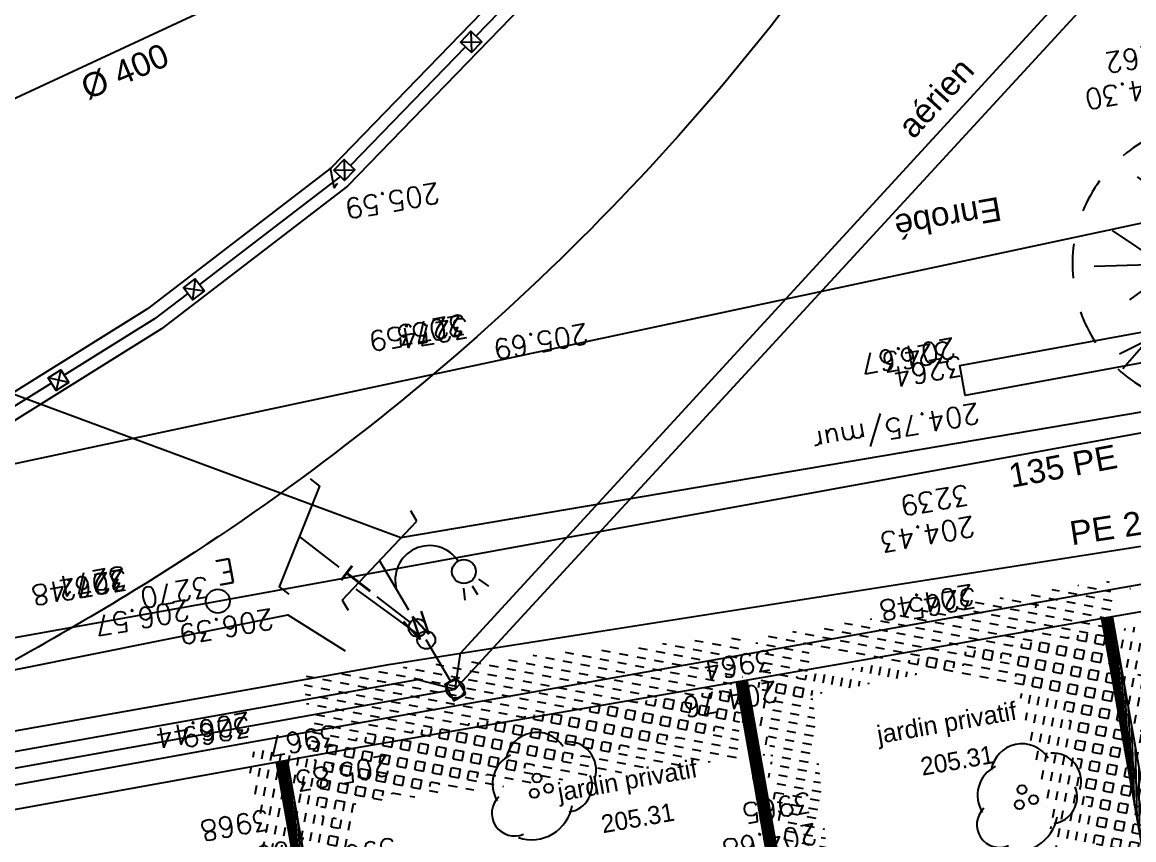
# Model space of a CAD drawing. Extents: x -2313930 to 3286427, y -3858277 to 2572692.
# Drawn here: x 440399 to 459017, y -281344 to -267651 of the extents above; entities that cross this region are included whole.
import ezdxf
from ezdxf.enums import TextEntityAlignment as Align
from ezdxf.lldxf.tags import DXFTag

# ---------------------------------------------------------------- set-up
doc = ezdxf.new("R2010")
doc.units = 0
for name, color, linetype, lineweight in [('_GAZELEC-RESERVATION 2', 132, 'Continuous', 18), ('Fond topo - P', 252, 'Continuous', 50), ('Fond topo - VOI', 252, 'Continuous', 25)]:
    doc.layers.add(name, color=color, linetype=linetype, lineweight=lineweight)
for name, color, linetype in [('AEP_SSL', 252, 'Continuous'), ('CAB_SSL', 252, 'Continuous'), ('EDF_SSL', 252, 'Texte-Electricite'), ('Fond topo - CLO_MUR', 252, 'Continuous'), ('Fond topo - EAU', 252, 'Continuous'), ('Fond topo - EAU_TXT', 252, 'Continuous'), ('Fond topo - EDF', 252, 'Continuous'), ('Fond topo - PTT', 252, 'Continuous'), ('Fond topo - VEG', 252, 'Continuous'), ('Fond topo - VOI_TXT', 252, 'Continuous'), ('Fond topo - Z_500', 252, 'Continuous'), ('GAZ_SSL', 252, 'Texte-GAZ'), ('prlm-VRD', 2, 'Continuous'), ('SA - arbuste', 252, 'Continuous'), ('SA - bât A-B', 252, 'Continuous'), ('SA - béton balayé', 252, 'Continuous'), ('SA - clôture', 252, 'DIVISE2'), ('SA - couvre sol', 252, 'Continuous'), ('SA - haie séparative', 252, 'Continuous'), ('SA - muret béton', 252, 'Continuous'), ('TELECOM_SSL', 252, 'Texte-Telecom'), ('UNITAIRE SSL', 252, 'UNITAIRE')]:
    doc.layers.add(name, color=color, linetype=linetype)
for name, color, linetype, plot in [('Fond topo - N', 252, 'Continuous', False), ('Fond topo - NCACHE', 252, 'Continuous', False), ('Fond topo - ZCACHE', 252, 'Continuous', False)]:
    doc.layers.add(name, color=color, linetype=linetype, plot=plot)
doc.styles.add('2000_ARIAL', font='arial.ttf', dxfattribs={"height": 0.400000006})
doc.styles.add('Arial', font='arial.ttf')
doc.styles.add('Lignes', font='arial.ttf', dxfattribs={"height": 0.35})
doc.styles.add('LignesA', font='arial.ttf', dxfattribs={"height": 0.349999994})
doc.styles.add('SIMPLEX', font='simplex_.ttf', dxfattribs={"height": 1.25})
doc.styles.add('TP-C_Autocad_Standard', font='simplex_.ttf', dxfattribs={"height": 1})
doc.styles.add('Tronçons', font='arial.ttf', dxfattribs={"height": 0.25})
tags = doc.linetypes.add('DIVISE2', pattern=[15.874999761581421, 6.349999904632568, -3.174999952316284, 0, -3.174999952316284, 0, -3.174999952316284]).pattern_tags.tags
tags[14:15] = [DXFTag(74, 4), DXFTag(75, 0), DXFTag(340, '0'), DXFTag(46, 0.0), DXFTag(50, 0.0), DXFTag(44, 0.0), DXFTag(45, 0.0)]
tags[12:13] = [DXFTag(74, 4), DXFTag(75, 0), DXFTag(340, '0'), DXFTag(46, 0.0), DXFTag(50, 0.0), DXFTag(44, 0.0), DXFTag(45, 0.0)]
tags[10:11] = [DXFTag(74, 4), DXFTag(75, 0), DXFTag(340, '0'), DXFTag(46, 0.0), DXFTag(50, 0.0), DXFTag(44, 0.0), DXFTag(45, 0.0)]
tags[8:9] = [DXFTag(74, 4), DXFTag(75, 0), DXFTag(340, '0'), DXFTag(46, 0.0), DXFTag(50, 0.0), DXFTag(44, 0.0), DXFTag(45, 0.0)]
tags[6:7] = [DXFTag(74, 4), DXFTag(75, 0), DXFTag(340, '0'), DXFTag(46, 0.0), DXFTag(50, 0.0), DXFTag(44, 0.0), DXFTag(45, 0.0)]
tags[4:5] = [DXFTag(74, 4), DXFTag(75, 0), DXFTag(340, '0'), DXFTag(46, 0.0), DXFTag(50, 0.0), DXFTag(44, 0.0), DXFTag(45, 0.0)]
tags = doc.linetypes.add('L16', pattern=[0.37500001490116125, 0.300000011920929, -0.07500000298023224]).pattern_tags.tags
tags[6:7] = [DXFTag(74, 4), DXFTag(75, 0), DXFTag(340, '0'), DXFTag(46, 0.0), DXFTag(50, 0.0), DXFTag(44, 0.0), DXFTag(45, 0.0)]
tags[4:5] = [DXFTag(74, 4), DXFTag(75, 0), DXFTag(340, '0'), DXFTag(46, 0.0), DXFTag(50, 0.0), DXFTag(44, 0.0), DXFTag(45, 0.0)]
tags = doc.linetypes.add('Texte-BT', pattern='A,5,-0.25,["BT",Lignes,S=1,R=0,X=0,Y=-0.18],-1.25', length=6.5).pattern_tags.tags
tags[15:16] = [DXFTag(74, 4), DXFTag(75, 0), DXFTag(340, '0'), DXFTag(46, 0.0), DXFTag(50, 0.0), DXFTag(44, 0.0), DXFTag(45, 0.0)]
tags[4:5] = [DXFTag(74, 4), DXFTag(75, 0), DXFTag(340, '0'), DXFTag(46, 0.0), DXFTag(50, 0.0), DXFTag(44, 0.0), DXFTag(45, 0.0)]
tags = doc.linetypes.add('Texte-Electricite', pattern='A,5,-0.25,["ELEC",Lignes,S=1,R=0,X=0,Y=-0.18],-1.25', length=6.5).pattern_tags.tags
tags[15:16] = [DXFTag(74, 4), DXFTag(75, 0), DXFTag(340, '0'), DXFTag(46, 0.0), DXFTag(50, 0.0), DXFTag(44, 0.0), DXFTag(45, 0.0)]
tags[4:5] = [DXFTag(74, 4), DXFTag(75, 0), DXFTag(340, '0'), DXFTag(46, 0.0), DXFTag(50, 0.0), DXFTag(44, 0.0), DXFTag(45, 0.0)]
tags = doc.linetypes.add('Texte-GAZ', pattern='A,5,-0.25,["GAZ",Lignes,S=1,R=0,X=0,Y=-0.18],-1.25', length=6.5).pattern_tags.tags
tags[15:16] = [DXFTag(74, 4), DXFTag(75, 0), DXFTag(340, '0'), DXFTag(46, 0.0), DXFTag(50, 0.0), DXFTag(44, 0.0), DXFTag(45, 0.0)]
tags[4:5] = [DXFTag(74, 4), DXFTag(75, 0), DXFTag(340, '0'), DXFTag(46, 0.0), DXFTag(50, 0.0), DXFTag(44, 0.0), DXFTag(45, 0.0)]
tags = doc.linetypes.add('Texte-MT', pattern='A,5,-0.25,["MT",Lignes,S=1,R=0,X=0,Y=-0.18],-1.25', length=6.5).pattern_tags.tags
tags[15:16] = [DXFTag(74, 4), DXFTag(75, 0), DXFTag(340, '0'), DXFTag(46, 0.0), DXFTag(50, 0.0), DXFTag(44, 0.0), DXFTag(45, 0.0)]
tags[4:5] = [DXFTag(74, 4), DXFTag(75, 0), DXFTag(340, '0'), DXFTag(46, 0.0), DXFTag(50, 0.0), DXFTag(44, 0.0), DXFTag(45, 0.0)]
tags = doc.linetypes.add('Texte-Telecom', pattern='A,5,-0.25,["TEL",Lignes,S=1,R=0,X=0,Y=-0.18],-1.25', length=6.5).pattern_tags.tags
tags[15:16] = [DXFTag(74, 4), DXFTag(75, 0), DXFTag(340, '0'), DXFTag(46, 0.0), DXFTag(50, 0.0), DXFTag(44, 0.0), DXFTag(45, 0.0)]
tags[4:5] = [DXFTag(74, 4), DXFTag(75, 0), DXFTag(340, '0'), DXFTag(46, 0.0), DXFTag(50, 0.0), DXFTag(44, 0.0), DXFTag(45, 0.0)]
tags = doc.linetypes.add('Texte-TelecomA', pattern='A,5,-0.25,["TEL",LignesA,S=1,R=0,X=0,Y=-0.18],-1.25', length=6.5).pattern_tags.tags
tags[15:16] = [DXFTag(74, 4), DXFTag(75, 0), DXFTag(340, '0'), DXFTag(46, 0.0), DXFTag(50, 0.0), DXFTag(44, 0.0), DXFTag(45, 0.0)]
tags[4:5] = [DXFTag(74, 4), DXFTag(75, 0), DXFTag(340, '0'), DXFTag(46, 0.0), DXFTag(50, 0.0), DXFTag(44, 0.0), DXFTag(45, 0.0)]
tags = doc.linetypes.add('UNITAIRE', pattern='A,0.25,-0.2000000029802322,0,-0.2000000029802322,0.25,-0.300000011920929,["UNI",TP-C_Autocad_Standard,S=0.1500000059604645,R=0,X=-0.1,Y=-0.05],-0.449999988079071', length=1.650000095367432).pattern_tags.tags
tags[23:24] = [DXFTag(74, 4), DXFTag(75, 0), DXFTag(340, '0'), DXFTag(46, 0.0), DXFTag(50, 0.0), DXFTag(44, 0.0), DXFTag(45, 0.0)]
tags[12:13] = [DXFTag(74, 4), DXFTag(75, 0), DXFTag(340, '0'), DXFTag(46, 0.0), DXFTag(50, 0.0), DXFTag(44, 0.0), DXFTag(45, 0.0)]
tags[10:11] = [DXFTag(74, 4), DXFTag(75, 0), DXFTag(340, '0'), DXFTag(46, 0.0), DXFTag(50, 0.0), DXFTag(44, 0.0), DXFTag(45, 0.0)]
tags[8:9] = [DXFTag(74, 4), DXFTag(75, 0), DXFTag(340, '0'), DXFTag(46, 0.0), DXFTag(50, 0.0), DXFTag(44, 0.0), DXFTag(45, 0.0)]
tags[6:7] = [DXFTag(74, 4), DXFTag(75, 0), DXFTag(340, '0'), DXFTag(46, 0.0), DXFTag(50, 0.0), DXFTag(44, 0.0), DXFTag(45, 0.0)]
tags[4:5] = [DXFTag(74, 4), DXFTag(75, 0), DXFTag(340, '0'), DXFTag(46, 0.0), DXFTag(50, 0.0), DXFTag(44, 0.0), DXFTag(45, 0.0)]
pattern_1 = [(216.5063332809896, (-277130161.1279894, -473864756.7787022), (14.87279096815364, -20.09477765036497), [])]
pattern_2 = [(349.2763985886067, (-277130152.3634321, -473864750.8052154), (32.26715867605478, 9.155903067109474), [15.0000006, -15.0000006]), (79.27639858860677, (-277130152.3634321, -473864750.8052154), (-9.155903067109474, 32.26715867605478), [15.0000006, -15.0000006])]

# ---------------------------------------------------------------- blocks, each defined once
blk = doc.blocks.new('EAU03')
at = {"ltscale": 2}
blk.add_circle((0, 0), 0.2, dxfattribs=at)
blk = doc.blocks.new('EAU99')
at = {"style": 'SIMPLEX'}
blk.add_text('E', height=0.4, dxfattribs=at).set_placement((0, 0), align=Align.MIDDLE_CENTER)
blk = doc.blocks.new('EDF11')
at = {"ltscale": 2}
for p, q in [((-0.5, 0.5), (-0.426635, 0.255449)), ((0.4266350000000001, 0.255449), (0.5, 0.5))]:
    blk.add_line(p, q, dxfattribs=at)
at = {"ltscale": 2, "flags": 128}
blk.add_lwpolyline([(-0.5, -0.5), (0.5, -0.5), (0.5, 0.5), (-0.5, 0.5)], close=True, dxfattribs=at)
for points in [[(-0.426635, -0.255449), (-0.5, -0.5)], [(0.5, -0.5), (0.4266350000000001, -0.255449)]]:
    blk.add_lwpolyline(points, dxfattribs=at)
blk = doc.blocks.new('EDF02')
at = {"ltscale": 2}
for p, q in [((0.875, 2.75), (0.875, 2.95)), ((-0.875, 2.25), (0.875, 2.75)), ((0, 1.535431), (0, 2.5)), ((-0.875, 2.25), (-0.875, 2.05)), ((0.978086, 1.392164), (0.895804, 1.204402)), ((1.125, 1.349688), (1.125, 1.178214)), ((1.271914, 1.392164), (1.354196, 1.204402)), ((0, 0.15), (0, 0.9586370000000001))]:
    blk.add_line(p, q, dxfattribs=at)
for centre, radius in [((1.125, 1.625), 0.2), ((0, 0), 0.15)]:
    blk.add_circle(centre, radius, dxfattribs=at)
blk.add_arc((0.557686, 1.79611), 0.574625, 2.870977029506814, 166.0535219962534, dxfattribs=at)
at = {"style": 'SIMPLEX'}
blk.add_text('W', height=0.4, dxfattribs=at).set_placement((0, 1.217323), align=Align.MIDDLE_CENTER)
blk = doc.blocks.new('PTOPO')
at = {"layer": 'Fond topo - NCACHE', "style": 'SIMPLEX'}
blk.add_attdef('MAT', text='', height=0.34, dxfattribs=at).set_placement((0.09999999986030161, -0.09999999962747097), align=Align.TOP_LEFT)
at = {"layer": 'Fond topo - ZCACHE', "style": 'SIMPLEX'}
blk.add_attdef('ALT', (0.09999999986030161, 0.09999999962747097), '', height=0.34, dxfattribs=at)
blk = doc.blocks.new('PTT01')
at = {"ltscale": 2}
for p, q in [((0, 1.65831), (0, 2.5)), ((0, 0.15), (0, 0.853597))]:
    blk.add_line(p, q, dxfattribs=at)
at = {"ltscale": 2, "flags": 128}
blk.add_lwpolyline([(0.875, 2.95), (0.875, 2.75), (-0.875, 2.25), (-0.875, 2.05)], dxfattribs=at)
at = {"ltscale": 2}
blk.add_circle((0, 0), 0.15, dxfattribs=at)
at = {"style": 'SIMPLEX'}
blk.add_text('T', height=0.5, dxfattribs=at).set_placement((0.00122, 1.249833), align=Align.MIDDLE_CENTER)
blk = doc.blocks.new('PTT13')
at = {"ltscale": 2, "flags": 128}
blk.add_lwpolyline([(0, 0.15), (0, 1.45)], dxfattribs=at)
at = {"ltscale": 2}
blk.add_circle((0, 0), 0.15, dxfattribs=at)
blk = doc.blocks.new('VEG12')
at = {"ltscale": 2}
for p, q in [((0.01815258799999997, 0.057406781), (0.100441039, 0.47293725)), ((0.05749608, 0.253444298), (0.145517598, 0.414706841)), ((0.037902722, 0.15845596), (-0.06593155700000003, 0.344147082)), ((-0.158788295, 0.086017079), (-0.245985314, 0.284587218)), ((0.04981112299999996, 0.033821695), (0.391570728, 0.285894318)), ((0.143890955, 0.107467204), (0.230033352, 0.253971609)), ((0.2917471699999999, 0.208620217), (0.392372872, 0.233301274)), ((-0.05229389700000003, 0.02983962500000001), (-0.383643778, 0.204631851)), ((-0.25001839, 0.135126714), (-0.3755999820000001, 0.091127132)), ((0.122915307, -0.02992704099999999), (0.317230371, 0.05540147100000001)), ((-0.05265807700000003, -0.029192154), (-0.412380265, -0.256628677)), ((0.057557527, -0.01766878999999999), (0.411943876, -0.08413611500000001)), ((-0.09359106700000003, -0.049762263), (-0.2956446150000001, -0.04653133200000001)), ((0.01825986499999999, -0.057372749), (0.107637982, -0.4128258760000001)), ((0.184132294, -0.04763066399999999), (0.323120213, -0.192805613)), ((-0.151821475, -0.09483882200000002), (-0.2999525240000001, -0.315936062)), ((0.02259491799999996, -0.07955337300000001), (0.001649748999999978, -0.36183712)), ((0.05371548199999998, -0.188497704), (0.197263789, -0.356749422))]:
    blk.add_line(p, q, dxfattribs=at)
for start, end in [(90, 103.8461539085843), (62.30769199853572, 76.15384597947835), (117.6923078993823, 131.5384619204946), (34.61538499867542, 48.46153799321151), (145.3846149358338, 159.2307690506909), (6.923076979206323, 20.76923090842763), (173.0769230068974, 186.9230769931026), (339.2307689837768, 353.0769230207937), (200.7692310571047, 214.6153850641662), (311.5384620067885, 325.3846150013246), (228.4615380795054, 242.3076921006177), (283.8461540205217, 297.6923080014643), (256.1538460914157, 270)]:
    blk.add_arc((0, 0), 0.496982058, start, end, dxfattribs=at)
blk = doc.blocks.new('A$C1F970F0F')
at = {"layer": 'SA - bât A-B'}
h = blk.add_hatch(dxfattribs=at)
h.set_pattern_fill('_USER', color=256, scale=25, angle=-143.4936667190104, style=0, pattern_type=0)
h.set_pattern_definition(pattern_1)
h.paths.add_polyline_path([(-1650.376307402157, 6292.52478415871), (-1632.750306197871, 6295.586272716791), (-1533.338471095921, 5733.537086516871), (-1551.059262827042, 5730.379096731061)])
h = blk.add_hatch(dxfattribs=at)
h.set_pattern_fill('_USER', color=256, scale=25, angle=-143.4936667190104, style=0, pattern_type=0)
h.set_pattern_definition(pattern_1)
h.paths.add_polyline_path([(-2262.227153823379, 6186.304404068795), (-2244.599041303432, 6189.353687182052), (-2144.716659158222, 5624.584236291379), (-2162.437450889343, 5621.42624650557)])
h = blk.add_hatch(dxfattribs=at)
h.set_pattern_fill('_USER', color=256, scale=25, angle=-143.4936667190104, style=0, pattern_type=0)
h.set_pattern_definition(pattern_1)
h.paths.add_polyline_path([(-3032.812801826266, 6052.072284277944), (-3014.971640419207, 6055.302257505834), (-2914.587628027269, 5487.388523602552), (-2932.31287342904, 5484.255525337299)])
at = {"layer": 'SA - béton balayé'}
h = blk.add_hatch(dxfattribs=at)
h.set_pattern_fill('BETON_BALAYE', color=256, scale=49.99999999999999, angle=-10.72360141139323, style=0, pattern_type=2)
h.set_pattern_definition([(349.2763985886067, (-277130161.1279894, -473864756.7787022), (117.3825536141096, 28.65896207176165), [749.9999999999999, -99.99999999999999, 250, -49.99999999999999]), (349.2763985886067, (-277130091.1375459, -473864744.5890418), (-36.75306622226226, 74.64222748057564), [150, -16.5, 299.9999999999999, -37.49999999999999]), (349.2763985886067, (-277130128.6565508, -473864719.6726964), (261.6928111209335, -15.46358973923611), [399.9999999999999, -69.99999999999999, 200, -49.99999999999999])])
edge = h.paths.add_edge_path()
edge.add_line((-3029.358420432381, 2725.663300409979), (-3176.503412120477, 2699.68824411886))
edge.add_line((-3176.503412120477, 2699.68824411886), (-3197.938926788104, 2817.762816654752))
edge.add_line((-3197.938926788104, 2817.762816654752), (-2585.414526747907, 2927.205998263748))
edge.add_line((-2585.414526747906, 2927.205998263748), (-2578.826355698741, 2888.03185968563))
edge.add_line((-2578.826355698741, 2888.03185968563), (-1904.134724859205, 2936.930201529326))
edge.add_line((-1904.134724859205, 2936.930201529326), (-556.7846852388789, 3176.476094804919))
edge.add_arc((-574.2892230096678, 3274.932131851878), 100.0000003678063, 280.0812987824421, 378.0302388281741)
edge.add_arc((1605.009413828708, 4000.887508871435), 2197.033974330638, 193.9407361550014, 198.4415558139132, ccw=False)
edge.add_line((-527.3118890800722, 3471.582166447442), (-688.4548001430187, 4457.417421807394))
edge.add_arc((-1789.293175567613, 4303.567778650573), 1111.537152553589, 7.955943186170549, 45.96465422619263)
edge.add_arc((19.33927830369248, 6251.945001042874), 1547.302139566071, 192.879059078743, 227.9674271135737, ccw=False)
edge.add_line((-1489.03695480859, 5907.060889278498), (-1560.044395075191, 6307.792480241876))
edge.add_line((-1560.044395075191, 6307.792480241875), (-1284.318385454477, 6356.528171834126))
edge.add_line((-1284.318385454477, 6356.528171834125), (-1215.319194815332, 5966.159823136683))
edge.add_arc((19.3392790080029, 6251.94500138343), 1267.302140410601, 193.0326782619799, 228.1653141634967)
edge.add_arc((-1789.293174348239, 4303.567779083163), 1391.537151259583, 7.955943178051314, 46.18746477798038, ccw=False)
edge.add_line((-411.1498586048565, 4496.172671736105), (-275.2797675438888, 3639.964293068523))
edge.add_arc((3153.449018752114, 4499.098145884332), 3534.726590138055, 194.066934089328, 205.9179933813439)
edge.add_arc((1360.60453142281, 3627.843744498979), 1541.393806160593, 205.917993299705, 223.4935397732298)
edge.add_arc((5328.644473156121, 7392.522830198402), 7011.142392459067, 223.4935397712739, 227.6166324867172)
edge.add_line((602.5175779411827, 2213.735113210599), (898.3231051051232, 2004.633868360899))
edge.add_line((898.3231051051231, 2004.633868360899), (847.6940603821262, 1728.843869632567))
edge.add_arc((1998.283496401869, 4025.384621252822), 2568.648569604794, 204.8031901930446, 243.3886814322684, ccw=False)
edge.add_arc((-512.7503180231788, 2859.286821588871), 199.9999996293523, 26.27723080957601, 100.08129874951)
edge.add_line((-547.7593932520969, 3056.198894580915), (-1889.254979973833, 2817.69386697183))
edge.add_line((-1889.254979973833, 2817.69386697183), (-1913.538162964921, 2815.933940840666))
edge.add_line((-1913.538162964921, 2815.933940840666), (-2036.659527240996, 1231.702232686619))
edge.add_line((-2036.659527240996, 1231.702232686619), (-2036.482519291774, 133.7400379066587))
edge.add_arc((-1936.482520511362, 133.7561594007732), 100.0000000799253, 180.0092369357546, 270.0092369145096)
edge.add_line((-1936.466399054336, 33.7561606747783), (-1436.448871649034, 33.83677102289278))
edge.add_line((-1436.448871649034, 33.83677102289275), (-1436.428442326689, -86.1632271734652))
edge.add_line((-1436.42844232669, -86.1632271734652), (-1936.447053287466, -86.24383772407744))
edge.add_arc((-1936.482520706155, 133.7561592480878), 219.9999998311147, 180.0092368832574, 270.00923697005237, ccw=False)
edge.add_line((-2156.482517686297, 133.7206921626651), (-2156.660235340263, 1236.084975973609))
edge.add_line((-2156.660235340263, 1236.084975973609), (-2034.581792946551, 2807.161291871891))
edge.add_line((-2034.581792946552, 2807.16129187189), (-3029.358420432381, 2725.663300409979))
at = {"layer": 'SA - couvre sol'}
h = blk.add_hatch(dxfattribs=at)
h.set_pattern_fill('PELOUSE6', color=256, scale=20.0000003, angle=-10.72360141139323, style=0, pattern_type=2)
h.set_pattern_definition([(349.2763985886067, (-277130161.1279894, -473864756.7787022), (22.32856350872324, 117.9043497231417), [37.5000005625, -202.5000030375]), (79.27639858860677, (-277130147.3110734, -473864759.3953308), (-235.8086994462835, 44.65712701744649), [15.000000225, -105.000001575]), (79.27639858860677, (-277130138.0997961, -473864761.1397498), (-235.8086994462835, 44.65712701744649), [15.000000225, -105.000001575]), (79.27639858860677, (-277130142.7054347, -473864760.2675403), (-235.8086994462835, 44.65712701744649), [18.75000028125, -101.25000151875]), (112.9664661186067, (-277130151.916716, -473864758.5231205), (-191.1515722884832, 280.4658259369293), [12.00000018, -420.7461593111922]), (45.58633105860677, (-277130133.4941673, -473864762.0119574), (22.32856353476547, 117.9043498154048), [12.00000018, -420.7461593111923]), (45.58633105860677, (-277130124.2828801, -473864763.7563783), (22.32856353476547, 117.9043498154048), [26.00000039, -406.6661590999923]), (112.9664661186067, (-277130161.1279894, -473864756.7787022), (-191.1515722884832, 280.4658259369293), [26.00000039, -406.6661590999922]), (349.2763985886067, (-277130073.3609553, -473864750.4999832), (22.32856350872324, 117.9043497231417), [44.42455106636825, -195.5754525336318]), (349.2763985886067, (-277130085.1249766, -473864728.4255323), (22.32856350872324, 117.9043497231417), [82.81008944215131, -56.09585564143782, 43.07431864611476, -58.01973967029608]), (349.2763985886067, (-277130096.7337571, -473864706.3804808), (22.32856350872324, 117.9043497231417), [119.4799495921992, -46.28746189431191, 29.47870124218051, -44.75389087130835]), (349.2763985886067, (-277130108.4191755, -473864684.3209158), (22.32856350872324, 117.9043497231417), [100.4611429069171, -139.5388606930829]), (349.2763985886067, (-277130104.5097786, -473864665.2146754), (22.32856350872324, 117.9043497231417), [65.56973938354608, -174.4302642164539])])
edge = h.paths.add_edge_path()
edge.add_line((-1632.742975582498, 6295.544812236144), (-1560.044395075191, 6307.792480241875))
edge.add_line((-1560.044395075191, 6307.792480241875), (-1489.03695480859, 5907.060889278497))
edge.add_arc((19.33927858444463, 6251.945001274068), 1547.302139910603, 192.8790590847714, 227.9674271115839)
edge.add_arc((-1789.293174050157, 4303.567779405864), 1111.537150936208, 7.955943158439197, 45.96465425536343, ccw=False)
edge.add_line((-688.4548001430188, 4457.417421807394), (-527.3118889386417, 3471.58216556757))
edge.add_arc((1605.009461608266, 4000.887523045971), 2197.034024191142, 193.9407362367347, 198.4415558475564)
edge.add_arc((-574.2892230041205, 3274.93213175604), 100.0000002636742, -79.91870121107519, 18.030237186463182, ccw=False)
edge.add_line((-556.7846852388786, 3176.476094804919), (-1904.134724859205, 2936.930201529326))
edge.add_line((-1904.134724859205, 2936.930201529326), (-2578.826355698741, 2888.03185968563))
edge.add_line((-2578.826355698741, 2888.03185968563), (-2585.414526747907, 2927.205998263748))
edge.add_line((-2585.414526747906, 2927.205998263748), (-2211.215455834145, 2993.726689657081))
edge.add_line((-2211.215455834145, 2993.726689657081), (-2206.564282920079, 2967.62709109135))
edge.add_line((-2206.564282920079, 2967.62709109135), (-1076.313708471887, 3169.047462598764))
edge.add_line((-1076.313708471887, 3169.047462598764), (-1533.723094155923, 5733.468543553034))
edge.add_line((-1533.723094155923, 5733.468543553034), (-1632.742975582498, 6295.544812236144))
at = {"layer": 'SA - haie séparative'}
h = blk.add_hatch(dxfattribs=at)
h.set_pattern_fill('PAVES_EVERGREEN1', color=256, scale=30.0000012, angle=-10.72360141139323, style=0, pattern_type=2)
h.set_pattern_definition(pattern_2)
h.paths.add_polyline_path([(-1619.973523712326, 5718.098028927243), (-1551.059263427424, 5730.379100067538), (-1650.376307402157, 6292.52478415871), (-2244.599041303432, 6189.353687182052), (-2143.976201212991, 5624.716570198178), (-2079.255884489773, 5636.249909301485), (-2163.186105437295, 6130.963281003721), (-1705.455054970488, 6210.436199071914)])
h = blk.add_hatch(dxfattribs=at)
h.set_pattern_fill('PAVES_EVERGREEN1', color=256, scale=30.0000012, angle=-10.72360141139323, style=0, pattern_type=2)
h.set_pattern_definition(pattern_2)
h.paths.add_polyline_path([(-2933.536088477076, 5996.745618392967), (-2250.080451434038, 6117.54573802541), (-2262.227153823379, 6186.304404068795), (-3014.971640419207, 6055.302257505834), (-2913.790116030347, 5487.530646626008), (-2844.975265727826, 5499.794013222509)])
at = {"layer": 'AEP_SSL', "elevation": 9.999999999999998e-08, "flags": 128}
blk.add_lwpolyline([(-10084.93277844263, 5093.930148438846), (-9750.791620834418, 5135.5756579271), (-3128.109925920724, 6321.886190847606), (-538.2744943762264, 6794.667455972196), (-236.899884080834, 9072.411970745992), (154.0690051004237, 9291.318023383576), (2068.234834202161, 10286.47979625637), (4929.096988442494, 11795.62350952535), (5831.943443331371, 12343.47571871864), (5644.547691266249, 12887.93525940639), (4850.760829103805, 13701.34358382695)], dxfattribs=at)
at = {"layer": 'CAB_SSL', "elevation": 9.999999999999998e-08, "flags": 128}
blk.add_lwpolyline([(-10812.15457855182, 5600.426800125627), (-8720.280241838846, 5090.654580446419), (-5742.369525281366, 5634.629537405877), (-2733.176347276875, 6173.938624268192), (-522.7757441125186, 8575.296708000737)], dxfattribs=at)
at = {"layer": 'EDF_SSL', "linetype": 'Texte-BT', "elevation": 9.999999999999998e-08, "flags": 128}
blk.add_lwpolyline([(-10355.65903211059, 43.80952892260893), (-10201.4030772041, 1251.685514822027), (-8720.280241838846, 5090.654580446419), (-8647.88838211094, 5140.669551381001), (-5813.541010319846, 5655.541528388557), (-5754.775129047494, 5632.363405789478), (-5714.151306698284, 5669.525972244278), (-2796.400100172239, 6190.043639552574), (-2733.176347276875, 6173.938624268192), (-2724.610103663505, 6234.621653891018), (-576.9868819294611, 8573.42365167172), (-522.7757441125186, 8575.296708000737), (1439.543237064798, 9649.961943709872), (1486.297190266059, 9780.607536286585), (3247.574149104787, 10693.56387743918), (3311.706751861017, 10686.95005152967), (3338.557006230488, 10734.01793882097), (5093.795445683761, 11622.80777854973), (5197.512327865115, 11601.77622754824)], dxfattribs=at)
at = {"layer": 'EDF_SSL', "linetype": 'Texte-MT', "elevation": 9.999999999999998e-08, "flags": 128}
blk.add_lwpolyline([(-10605.24755893916, -1087.243444949462), (-9871.024919901258, 5454.646601530631), (-9813.117681349795, 5614.486484857796), (-9256.616976485166, 5923.473242253717), (-8799.13613630993, 5646.609576042702), (-8267.576586649942, 5593.500203318741), (-5762.0770564726, 6081.872554389967), (-4183.597292868954, 6396.686264550111), (-3538.986020602817, 6692.687627343169), (-2824.138039855754, 6428.356494820026), (-615.9396546429546, 6802.884084155441), (-262.5046420332196, 8461.235250973023), (-193.4502564723132, 8712.902150223255), (139.2306060843939, 8893.662518143177), (555.9703724045021, 9251.5491897469), (1680.577767184984, 9828.549923444656)], dxfattribs=at)
at = {"layer": 'EDF_SSL', "linetype": 'Texte-MT', "flags": 128}
blk.add_lwpolyline([(-8369.911624552822, 5276.099588330418), (-5994.287512905468, 5699.674866922907), (-3013.422435617031, 6298.709752970984), (-2917.709661664371, 6238.158421745848)], dxfattribs=at)
at = {"layer": 'Fond topo - CLO_MUR', "ltscale": 2, "flags": 128}
for points in [[(-2003.863172001624, 8179.09312694406), (-2143.146781257581, 8006.859912820551), (-2340.457490801653, 7734.345111260913), (-2598.736870191495, 7400.94477901074), (-2940.818727905099, 7047.283403563957), (-3248.706618745416, 6811.131666403891), (-3649.231779602484, 6561.580327596037), (-4000.333884769988, 6403.828417100516), (-4360.873799455749, 6265.710363196761), (-4651.111133599729, 6190.343253154888), (-4768.145301312069, 6168.193959010867)], [(-1971.468451961153, 8153.961829416945), (-2110.578551620566, 7981.92990944472), (-2307.638247469651, 7709.761794522231), (-2567.702785225124, 7374.057087825381), (-2913.458468391917, 7016.597527449509), (-3225.334562164724, 6777.386816169783), (-3629.901569159774, 6525.317163610672), (-3984.586111590528, 6365.955646348328), (-4348.348708452321, 6226.603025633301), (-4642.136565636054, 6150.31393686324), (-5063.688890352264, 6070.53307677527), (-5409.75969773547, 6004.995815004841)], [(-2706.867761985292, 7276.010558587012), (-2706.279411181516, 7240.660115446473)], [(-2724.248808140676, 7258.041161683484), (-2688.898364934626, 7258.629512332673)], [(-2919.169149795631, 7061.179507263913), (-2918.58079904939, 7025.829063944696)], [(-2936.550196100055, 7043.210110199036), (-2901.199752618801, 7043.798461175256)], [(-751.5810655036744, 6874.12250890111), (-1878.8862445505, 6666.019729637296), (-1888.110275614993, 6716.178649698302), (-793.8175083623294, 6917.414848635526)], [(-3168.643643247779, 6861.361987505519), (-3173.265532569412, 6826.310052458958)], [(-3188.480555349642, 6846.146964639331), (-3153.428620467548, 6841.525075325148)], [(-3393.94178784034, 6708.737464855973), (-3401.93985748853, 6674.298666046081)], [(-3380.721423172923, 6687.519030646084), (-3415.160222212795, 6695.517100456311)], [(-5999.626927920504, 5521.547280024518), (-5163.393101620775, 5668.773234621937), (-3462.542645871017, 5974.273767689828), (-2916.536404471398, 6073.123024295499), (-2187.945600606779, 6199.153509733841), (-1340.114493704695, 6346.414657207387), (-608.1887868882077, 6466.260530935136), (-422.7938466876085, 6496.617189049265), (-400.113542786002, 6634.767847988616), (-444.4960558671141, 6647.754240875494), (-461.9684179298831, 6544.07450842962), (-462.9654933432187, 6538.157934671938), (-1194.89120025676, 6418.312061057358), (-1845.115370201808, 6303.349680269662), (-3061.641378804426, 6087.328892188127), (-4159.975300858594, 5888.705770611459), (-4922.787367467585, 5755.253774575041), (-5452.543621078548, 5661.757849989244)]]:
    blk.add_lwpolyline(points, dxfattribs=at)
at = {"layer": 'Fond topo - CLO_MUR', "linetype": 'L16', "ltscale": 2, "flags": 128}
for points in [[(-2517.755674358011, 7472.005436160272), (-2583.219827719748, 7387.500933420226), (-2698.700758356074, 7268.110957501783)], [(-2716.08180449413, 7250.141560689761), (-2908.675051944394, 7051.029005172824)], [(-2926.056098340326, 7033.059608125277), (-2927.138598022344, 7031.940465672415), (-3161.565505824351, 6852.133713958691)], [(-3181.402417908885, 6836.918691184008), (-3237.020590463735, 6794.259241241084), (-3388.443866155585, 6699.913405389991)], [(-3409.662300614685, 6686.693040532799), (-3639.566674337806, 6543.448745832118), (-3640.802704132513, 6542.893391416465)]]:
    blk.add_lwpolyline(points, dxfattribs=at)
at = {"layer": 'Fond topo - CLO_MUR', "ltscale": 2, "flags": 128}
for points in [[(-2706.279411181516, 7240.660115446473), (-2688.898364934626, 7258.629512332673), (-2706.867761985292, 7276.010558587012), (-2724.248808140676, 7258.041161683484)], [(-2918.58079904939, 7025.829063944696), (-2901.199752744965, 7043.798461009574), (-2919.169149795631, 7061.179507263913), (-2936.550196008549, 7043.210110181707)], [(-3153.428620467548, 6841.525075325148), (-3173.265532569412, 6826.310052458958), (-3188.480555349642, 6846.146964639331), (-3168.643643247779, 6861.361987505519)], [(-3380.721423172923, 6687.519030646084), (-3401.93985748853, 6674.298666046081), (-3415.160222212795, 6695.517100456311), (-3393.941787805682, 6708.737465038984)]]:
    blk.add_lwpolyline(points, close=True, dxfattribs=at)
at = {"layer": 'Fond topo - VOI', "ltscale": 2, "flags": 128}
blk.add_lwpolyline([(-1810.126125579658, 7806.729356369272), (-1818.437630922503, 7797.67231953392), (-2147.295724640985, 7358.689701952695, -0.09347702106782851), (-3270.33154037118, 6339.713540967097, -0.0221588329524114), (-3673.738564147064, 6116.107836508872, -0.01218349001893588), (-4159.975300858594, 5888.705770611459)], format="xyb", dxfattribs=at)
at = {"layer": 'GAZ_SSL', "linetype": 'Texte-GAZ', "elevation": 9.999999999999998e-08, "flags": 128}
blk.add_lwpolyline([(-10544.31541955609, 4849.463266287231), (-2844.361894995576, 6215.21841119217), (-619.059840477988, 6565.404650589751), (-558.7307695276991, 6580.824982418972), (-429.4804532838041, 7139.21704900553), (-208.0795472043819, 8868.909145672174), (360.6838398219811, 9157.908141542406), (425.0188701159018, 9327.634198507636), (4535.248673246207, 11485.07622468802), (4713.322312771974, 11477.46920417039), (5559.734467376861, 11914.17321717021), (6091.203610633145, 12178.61605624058), (6292.964946063797, 12126.43026770143), (6627.254129528154, 11179.86214373141), (7472.768662736402, 9124.4680223983), (7947.08689338462, 9062.48922912452), (8070.821797205262, 8793.497098507169), (8796.806101210752, 9110.108422938276), (9553.586430744355, 9252.290517349746)], dxfattribs=at)
at = {"layer": 'SA - arbuste'}
for centre in [(-2596.320885158495, 6025.143899928508), (-2577.027908184055, 6008.169408071542), (-2600.664145096641, 5999.784130132337), (-1783.927007388524, 6005.97737337994), (-1764.634030431414, 5989.002881431468), (-1788.270267326671, 5980.61760358377)]:
    blk.add_circle(centre, 7.5, dxfattribs=at)
at = {"layer": 'SA - arbuste', "ltscale": 0.800000011920929}
for centre, radius, start, end in [((-2596.460757048727, 6049.638307951955), 52.09335999999999, 32.90494436753904, 171.1222226947237), ((-2544.453220329672, 6038.923758430276), 47.1596, 342.9842594908044, 94.63470455183064), ((-1784.066879278756, 6030.471781403387), 52.09335999999999, 32.90494451793248, 171.1222226947237), ((-2616.957048077533, 6015.330456381609), 53.97568, 116.3248627154267, 211.8320558480262), ((-1732.059342559701, 6019.757231881708), 47.1596, 342.9842597590838, 94.63470455183064), ((-1804.563170307563, 5996.163929833041), 53.97568, 116.3248625983236, 211.8320556568809), ((-2548.619700679908, 6012.66997112402), 44.59584, 277.883133485357, 22.28760127864609), ((-1736.225822909936, 5993.503444575452), 44.59584, 277.883133562608, 22.28760147896251), ((-2634.061155635512, 5966.097487820349), 37.90984, 133.2696683756754, 293.7521367712873), ((-2605.022148016871, 5990.333980626742), 68.40896, 251.0377365927819, 350.7437825594993), ((-1821.667277865541, 5946.930961271781), 37.90984, 133.2696688948049, 293.7521365895177), ((-1792.628270224025, 5971.167454073842), 68.40896, 251.0377365793105, 350.7437827194919)]:
    blk.add_arc(centre, radius, start, end, dxfattribs=at)
at = {"layer": 'SA - clôture', "ltscale": 0.1000000014901161, "elevation": 9.999999999999998e-08, "flags": 128}
for points in [[(-1542.198854580827, 5731.958090179816), (-1641.529222113254, 6295.422128779298)], [(-2153.577054963817, 5623.005241339725), (-2253.413097574844, 6187.829045627588)], [(-2923.400833397556, 5485.817938491842), (-3023.892221119963, 6053.687270843971)]]:
    blk.add_lwpolyline(points, dxfattribs=at)
at = {"layer": 'SA - muret béton', "ltscale": 2.539999961853027, "elevation": 9.999999999999998e-08, "flags": 128}
for points in [[(-1650.376307402157, 6292.52478415871), (-1632.750306197871, 6295.586272716791), (-1533.338471095921, 5733.537086516871), (-1551.059262827042, 5730.379096731061)], [(-2262.227153823379, 6186.304404068795), (-2244.599041303432, 6189.353687182052), (-2144.716659158222, 5624.584236291379), (-2162.437450889343, 5621.42624650557)], [(-3032.812801826266, 6052.072284277944), (-3014.971640419207, 6055.302257505834), (-2914.587628027269, 5487.388523602552), (-2932.31287342904, 5484.255525337299)]]:
    blk.add_lwpolyline(points, close=True, dxfattribs=at)
at = {"layer": 'TELECOM_SSL', "linetype": 'Texte-TelecomA', "elevation": 9.999999999999998e-08, "flags": 128}
blk.add_lwpolyline([(-10749.2063741723, 5816.045000263086), (-5732.074706866975, 6068.891438771888), (-1122.78713045016, 7053.278689790898)], dxfattribs=at)
at = {"layer": 'UNITAIRE SSL', "ltscale": 2, "elevation": 9.999999999999998e-08, "flags": 128}
blk.add_lwpolyline([(-11203.91773647134, 7315.685859797379), (-9597.069181515135, 5578.000029566199), (-4253.21502402568, 6800.480356718023), (-825.2436658591316, 8394.239986691146), (171.1164741383718, 9139.45160219944), (980.7416491537941, 9531.509848289672), (2024.282900487725, 10089.44453603433), (2846.979589107878, 10509.95143402664), (3831.564375096907, 11032.01955007647), (4688.744355396339, 11539.16604167907), (5726.983094904664, 12644.47229064644), (4820.214794965383, 13573.50486951124)], dxfattribs=at)
at = {"layer": 'Fond topo - EAU', "ltscale": 2, "xscale": 100, "yscale": 100, "zscale": 100, "rotation": 78.40252969303506}
blk.add_blockref('EAU03', (-3130.927400021604, 6321.566303889952), dxfattribs=at)
at = {"layer": 'Fond topo - EAU_TXT', "ltscale": 2, "xscale": 99.99999999999999, "yscale": 99.99999999999999, "zscale": 99.99999999999999, "rotation": 190.0656205306816}
blk.add_blockref('EAU99', (-3118.083149353601, 6370.793718455777), dxfattribs=at)
at = {"layer": 'Fond topo - EDF', "ltscale": 2}
for name, p, xscale, yscale, zscale, rotation in [('EDF02', (-2733.176347276875, 6173.938624268192), 99.99999999999999, 99.99999999999999, 99.99999999999999, 30.50040472951124), ('EDF11', (-2733.136925042702, 6173.968609976004), 31.4019035954745, 23, 99.99999999999997, 119.6148549347962)]:
    blk.add_blockref(name, p, dxfattribs=dict(at, xscale=xscale, yscale=yscale, zscale=zscale, rotation=rotation))
at = {"layer": 'Fond topo - P', "ltscale": 2}
ref = blk.add_blockref('PTOPO', (-1514.984887795226, 7217.350957897982), dxfattribs=dict(at, xscale=99.99999999999994, yscale=99.99999999999994, zscale=99.99999999999994, rotation=190.0656205306617))
ref.add_attrib('MAT', '3262', dxfattribs={"layer": 'Fond topo - N', "color": 0, "ltscale": 2, "height": 33.99999999999999, "rotation": 190.0656204987762, "style": 'SIMPLEX'}).set_placement((-1526.578729604249, 7225.449280644008), align=Align.TOP_LEFT)
ref.add_attrib('ALT', '204.30', (-1523.083210518376, 7205.757116084626), dxfattribs={"layer": 'Fond topo - Z_500', "color": 0, "ltscale": 2, "height": 33.99999999999999, "rotation": 190.0656204987762, "style": 'SIMPLEX'})
ref = blk.add_blockref('PTOPO', (-2908.87135567606, 7008.35188640485), dxfattribs=dict(at, xscale=99.99999999999999, yscale=99.99999999999999, zscale=99.99999999999999, rotation=190.0656205306616))
ref.add_attrib('MAT', '1', dxfattribs={"layer": 'Fond topo - N', "color": 0, "ltscale": 2, "height": 33.99999999999999, "rotation": 190.0656204987762, "style": 'SIMPLEX'}).set_placement((-2920.465197599466, 7016.450209172539), align=Align.TOP_LEFT)
ref.add_attrib('ALT', '205.59', (-2762.371074219014, 7022.365495845876), dxfattribs={"layer": 'Fond topo - Z_500', "color": 0, "ltscale": 2, "height": 33.99999999999999, "rotation": 190.0656204987762, "style": 'SIMPLEX'})
ref = blk.add_blockref('PTOPO', (-2700.663549386667, 6761.358451840608), dxfattribs=dict(at, xscale=99.99999999999994, yscale=99.99999999999994, zscale=99.99999999999994, rotation=190.0656205306617))
ref.add_attrib('MAT', '3273', dxfattribs={"layer": 'Fond topo - N', "color": 0, "ltscale": 2, "height": 33.99999999999999, "rotation": 190.0656204987762, "style": 'SIMPLEX'}).set_placement((-2712.25739121302, 6769.456774495129), align=Align.TOP_LEFT)
ref.add_attrib('ALT', '205.59', (-2722.348345115161, 6800.512483327362), dxfattribs={"layer": 'Fond topo - Z_500', "color": 0, "ltscale": 2, "height": 33.99999999999999, "rotation": 190.0656204987762, "style": 'SIMPLEX'})
ref = blk.add_blockref('PTOPO', (-2695.413695226338, 6755.578260377545), dxfattribs=dict(at, xscale=99.99999999999994, yscale=99.99999999999994, zscale=99.99999999999994, rotation=190.0656205306617))
ref.add_attrib('MAT', '3274', dxfattribs={"layer": 'Fond topo - N', "color": 0, "ltscale": 2, "height": 33.99999999999999, "rotation": 190.0656204987762, "style": 'SIMPLEX'}).set_placement((-2707.007537092896, 6763.676582944893), align=Align.TOP_LEFT)
ref.add_attrib('ALT', '205.69', (-2513.776488733793, 6786.649872582033), dxfattribs={"layer": 'Fond topo - Z_500', "color": 0, "ltscale": 2, "height": 33.99999999999999, "rotation": 190.0656204987762, "style": 'SIMPLEX'})
ref = blk.add_blockref('PTOPO', (-1888.110275523487, 6716.178649680973), dxfattribs=dict(at, xscale=99.99999999999994, yscale=99.99999999999994, zscale=99.99999999999994, rotation=190.0656205306617))
ref.add_attrib('MAT', '3263', dxfattribs={"layer": 'Fond topo - N', "color": 0, "ltscale": 2, "height": 33.99999999999999, "rotation": 190.0656204987762, "style": 'SIMPLEX'}).set_placement((-1899.70411733251, 6724.276972426999), align=Align.TOP_LEFT)
ref.add_attrib('ALT', '204.67', (-1898.261960826994, 6762.590207377183), dxfattribs={"layer": 'Fond topo - Z_500', "color": 0, "ltscale": 2, "height": 33.99999999999999, "rotation": 190.0656204987762, "style": 'SIMPLEX'})
ref = blk.add_blockref('PTOPO', (-1869.200637910202, 6691.616052194354), dxfattribs=dict(at, xscale=99.99999999999999, yscale=99.99999999999999, zscale=99.99999999999999, rotation=190.0656205306616))
ref.add_attrib('MAT', '3264', dxfattribs={"layer": 'Fond topo - N', "color": 0, "ltscale": 2, "height": 33.99999999999999, "rotation": 190.0656204987762, "style": 'SIMPLEX'}).set_placement((-1880.794479742101, 6699.714374944713), align=Align.TOP_LEFT)
ref.add_attrib('ALT', '204.75/mur', (-1858.265129491068, 6653.379507647318), dxfattribs={"layer": 'Fond topo - Z_500', "color": 0, "ltscale": 2, "height": 33.99999999999999, "rotation": 190.0656204987762, "style": 'SIMPLEX'})
ref = blk.add_blockref('PTOPO', (-1857.839993384506, 6475.545963975685), dxfattribs=dict(at, xscale=99.99999999999994, yscale=99.99999999999994, zscale=99.99999999999994, rotation=190.0656205306617))
ref.add_attrib('MAT', '3239', dxfattribs={"layer": 'Fond topo - N', "color": 0, "ltscale": 2, "height": 33.99999999999999, "rotation": 190.0656204987762, "style": 'SIMPLEX'}).set_placement((-1869.433835216406, 6483.644286726043), align=Align.TOP_LEFT)
ref.add_attrib('ALT', '204.43', (-1865.938316130533, 6463.952122166662), dxfattribs={"layer": 'Fond topo - Z_500', "color": 0, "ltscale": 2, "height": 33.99999999999999, "rotation": 190.0656204987762, "style": 'SIMPLEX'})
ref = blk.add_blockref('PTOPO', (-3270.33154037118, 6339.713540967097), dxfattribs=dict(at, xscale=99.99999999999994, yscale=99.99999999999994, zscale=99.99999999999994, rotation=190.0656205306617))
ref.add_attrib('MAT', '3271', dxfattribs={"layer": 'Fond topo - N', "color": 0, "ltscale": 2, "height": 33.99999999999999, "rotation": 190.0656204987762, "style": 'SIMPLEX'}).set_placement((-3281.925382237738, 6347.811863534444), align=Align.TOP_LEFT)
ref.add_attrib('ALT', '206.48', (-3287.577520350976, 6375.092022721031), dxfattribs={"layer": 'Fond topo - Z_500', "color": 0, "ltscale": 2, "height": 33.99999999999999, "rotation": 190.0656204987762, "style": 'SIMPLEX'})
ref = blk.add_blockref('PTOPO', (-3267.61093329819, 6333.31059441493), dxfattribs=dict(at, xscale=99.99999999999994, yscale=99.99999999999994, zscale=99.99999999999994, rotation=190.0656205306617))
ref.add_attrib('MAT', '3272', dxfattribs={"layer": 'Fond topo - N', "color": 0, "ltscale": 2, "height": 33.99999999999999, "rotation": 190.0656204987762, "style": 'SIMPLEX'}).set_placement((-3279.20477513009, 6341.408917165289), align=Align.TOP_LEFT)
ref.add_attrib('ALT', '206.57', (-3181.614096467232, 6323.974683245935), dxfattribs={"layer": 'Fond topo - Z_500', "color": 0, "ltscale": 2, "height": 33.99999999999999, "rotation": 190.0656204987762, "style": 'SIMPLEX'})
ref = blk.add_blockref('PTOPO', (-3130.927400021604, 6321.566303889952), dxfattribs=dict(at, xscale=99.99999999999994, yscale=99.99999999999994, zscale=99.99999999999994, rotation=190.0656205306617))
ref.add_attrib('MAT', '3270', dxfattribs={"layer": 'Fond topo - N', "color": 0, "ltscale": 2, "height": 33.99999999999999, "rotation": 190.0656204987762, "style": 'SIMPLEX'}).set_placement((-3142.521241853503, 6329.66462664031), align=Align.TOP_LEFT)
ref.add_attrib('ALT', '206.39', (-3040.552339257577, 6309.056186079515), dxfattribs={"layer": 'Fond topo - Z_500', "color": 0, "ltscale": 2, "height": 33.99999999999999, "rotation": 190.0656204987762, "style": 'SIMPLEX'})
ref = blk.add_blockref('PTOPO', (-1845.115370201808, 6303.349680269662), dxfattribs=dict(at, xscale=99.99999999999994, yscale=99.99999999999994, zscale=99.99999999999994, rotation=190.0656205306617))
ref.add_attrib('MAT', '3265', dxfattribs={"layer": 'Fond topo - N', "color": 0, "ltscale": 2, "height": 33.99999999999999, "rotation": 190.0656204987762, "style": 'SIMPLEX'}).set_placement((-1856.709212068366, 6311.448002837009), align=Align.TOP_LEFT)
ref.add_attrib('ALT', '204.48', (-1867.385187519225, 6349.758389709496), dxfattribs={"layer": 'Fond topo - Z_500', "color": 0, "ltscale": 2, "height": 33.99999999999999, "rotation": 190.0656204987762, "style": 'SIMPLEX'})
ref = blk.add_blockref('PTOPO', (-2187.945600606779, 6199.153509733841), dxfattribs=dict(at, xscale=99.99999999999994, yscale=99.99999999999994, zscale=99.99999999999994, rotation=190.0656205306617))
ref.add_attrib('MAT', '3964', dxfattribs={"layer": 'Fond topo - N', "color": 0, "ltscale": 2, "height": 33.99999999999999, "rotation": 190.0656204987762, "style": 'SIMPLEX'}).set_placement((-2199.53944243868, 6207.2518324842), align=Align.TOP_LEFT)
ref.add_attrib('ALT', '204.76', (-2196.043923352806, 6187.559667924817), dxfattribs={"layer": 'Fond topo - Z_500', "color": 0, "ltscale": 2, "height": 33.99999999999999, "rotation": 190.0656204987762, "style": 'SIMPLEX'})
ref = blk.add_blockref('PTOPO', (-3061.641378804426, 6087.328892188127), dxfattribs=dict(at, xscale=99.99999999999994, yscale=99.99999999999994, zscale=99.99999999999994, rotation=190.0656205306617))
ref.add_attrib('MAT', '3269', dxfattribs={"layer": 'Fond topo - N', "color": 0, "ltscale": 2, "height": 33.99999999999999, "rotation": 190.0656204987762, "style": 'SIMPLEX'}).set_placement((-3073.23522061345, 6095.427214934154), align=Align.TOP_LEFT)
ref.add_attrib('ALT', '206.44', (-3079.396932238024, 6135.698458121167), dxfattribs={"layer": 'Fond topo - Z_500', "color": 0, "ltscale": 2, "height": 33.99999999999999, "rotation": 190.0656204987762, "style": 'SIMPLEX'})
ref = blk.add_blockref('PTOPO', (-2916.536404471398, 6073.123024295499), dxfattribs=dict(at, xscale=99.99999999999994, yscale=99.99999999999994, zscale=99.99999999999994, rotation=190.0656205306617))
ref.add_attrib('MAT', '3967', dxfattribs={"layer": 'Fond topo - N', "color": 0, "ltscale": 2, "height": 33.99999999999999, "rotation": 190.0656204987762, "style": 'SIMPLEX'}).set_placement((-2928.130246303298, 6081.221347045859), align=Align.TOP_LEFT)
ref.add_attrib('ALT', '205.83', (-2845.575466034319, 6063.908371074204), dxfattribs={"layer": 'Fond topo - Z_500', "color": 0, "ltscale": 2, "height": 33.99999999999999, "rotation": 190.0656204987762, "style": 'SIMPLEX'})
ref = blk.add_blockref('PTOPO', (-2122.276887128803, 5960.723964891266), dxfattribs=dict(at, xscale=99.99999999999994, yscale=99.99999999999994, zscale=99.99999999999994, rotation=190.0656205306617))
ref.add_attrib('MAT', '3965', dxfattribs={"layer": 'Fond topo - N', "color": 0, "ltscale": 2, "height": 33.99999999999999, "rotation": 190.0656204987762, "style": 'SIMPLEX'}).set_placement((-2133.870728937826, 5968.822287637293), align=Align.TOP_LEFT)
ref.add_attrib('ALT', '204.68', (-2130.375209851953, 5949.130123077911), dxfattribs={"layer": 'Fond topo - Z_500', "color": 0, "ltscale": 2, "height": 33.99999999999999, "rotation": 190.0656204987762, "style": 'SIMPLEX'})
ref = blk.add_blockref('PTOPO', (-3030.331724096481, 5931.304182918129), dxfattribs=dict(at, xscale=99.99999999999994, yscale=99.99999999999994, zscale=99.99999999999994, rotation=190.0656205306617))
ref.add_attrib('MAT', '3968', dxfattribs={"layer": 'Fond topo - N', "color": 0, "ltscale": 2, "height": 33.99999999999999, "rotation": 190.0656204987762, "style": 'SIMPLEX'}).set_placement((-3041.92556592838, 5939.402505668489), align=Align.TOP_LEFT)
ref.add_attrib('ALT', '206.23', (-2983.570674108415, 5925.011727671741), dxfattribs={"layer": 'Fond topo - Z_500', "color": 0, "ltscale": 2, "height": 33.99999999999999, "rotation": 190.0656204987762, "style": 'SIMPLEX'})
ref = blk.add_blockref('PTOPO', (-2817.211005307521, 5884.398674141345), dxfattribs=dict(at, xscale=99.99999999999994, yscale=99.99999999999994, zscale=99.99999999999994, rotation=190.0656205306617))
ref.add_attrib('MAT', '3966', dxfattribs={"layer": 'Fond topo - N', "color": 0, "ltscale": 2, "height": 33.99999999999999, "rotation": 190.0656204987762, "style": 'SIMPLEX'}).set_placement((-2828.80484713942, 5892.496996891704), align=Align.TOP_LEFT)
ref.add_attrib('ALT', '205.75', (-2825.309328030671, 5872.804832327989), dxfattribs={"layer": 'Fond topo - Z_500', "color": 0, "ltscale": 2, "height": 33.99999999999999, "rotation": 190.0656204987762, "style": 'SIMPLEX'})
at = {"layer": 'Fond topo - PTT', "ltscale": 2}
for name, p, xscale, yscale, zscale, rotation in [('PTT01', (-2796.491914550012, 6276.725346327054), 99.99999999999999, 99.99999999999999, 99.99999999999999, 52.24871588678288), ('PTT13', (-2781.83143616594, 6256.537240063451), 99.99999999999996, 99.99999999999996, 99.99999999999996, 53.99381227805705)]:
    blk.add_blockref(name, p, dxfattribs=dict(at, xscale=xscale, yscale=yscale, zscale=zscale, rotation=rotation))
at = {"layer": 'Fond topo - VEG', "ltscale": 2, "xscale": 479.9999999999998, "yscale": 479.9999999999998, "zscale": 99.99999999999997, "rotation": 192.432705982593}
blk.add_blockref('VEG12', (-1461.01682713835, 6885.22099513658), dxfattribs=at)
at = {"layer": 'AEP_SSL', "style": 'Tronçons'}
blk.add_text('135 PE', height=39.99999999999999, rotation=10.61271020565523, dxfattribs=at).set_placement((-1801.920615975873, 6511.263958087493))
at = {"layer": 'EDF_SSL', "style": 'Tronçons'}
blk.add_text('aérien', height=39.99999999999999, rotation=47.61908299717405, dxfattribs=at).set_placement((-1965.781557107546, 7093.932028021351))
at = {"layer": 'Fond topo - VOI_TXT', "style": '2000_ARIAL'}
blk.add_text('Enrobé', height=39.99999999999999, rotation=190.0656205035111, dxfattribs=at).set_placement((-1822.618485323241, 6999.038773314463))
at = {"layer": 'GAZ_SSL', "style": 'Tronçons'}
blk.add_text('PE 200 MPB 84', height=39.99999999999999, rotation=8.689798540899382, dxfattribs=at).set_placement((-1700.5314815523, 6415.043462209895))
at = {"layer": 'SA - bât A-B', "style": 'Arial'}
for s, rotation, width, p in [('jardin privatif', 10.02373026828249, 0.986012876033783, (-2023.8708716421, 6082.410359682657)), ('205.31', 10.06521972151299, 0.9545000195503235, (-1950.838805591538, 6028.984514642645)), ('jardin privatif', 10.02373026828249, 0.986012876033783, (-2558.796264944616, 5986.088110167765)), ('205.31', 10.06521972151299, 0.9545000195503235, (-2485.764198894054, 5932.662265127753))]:
    blk.add_text(s, height=30.3030599, rotation=rotation, dxfattribs=dict(at, width=width)).set_placement(p)
at = {"layer": 'UNITAIRE SSL', "style": 'Tronçons'}
blk.add_text('Ø 400', height=39.99999999999999, rotation=23.10481467729325, dxfattribs=at).set_placement((-3348.85685399902, 7160.969757603864))

msp = doc.modelspace()

# ---------------------------------------------------------------- linework, layer by layer
at = {"layer": '_GAZELEC-RESERVATION 2'}
msp.add_circle((486248.4803309143, -227485.9628347494), 2800178.148749841, dxfattribs=at)

# ---------------------------------------------------------------- block references
at = {"layer": 'prlm-VRD', "xscale": 10, "yscale": 10, "zscale": 10}
msp.add_blockref('A$C1F970F0F', (474984.297679401, -340562.691042779), dxfattribs=at)

doc.saveas('drawing.dxf')
